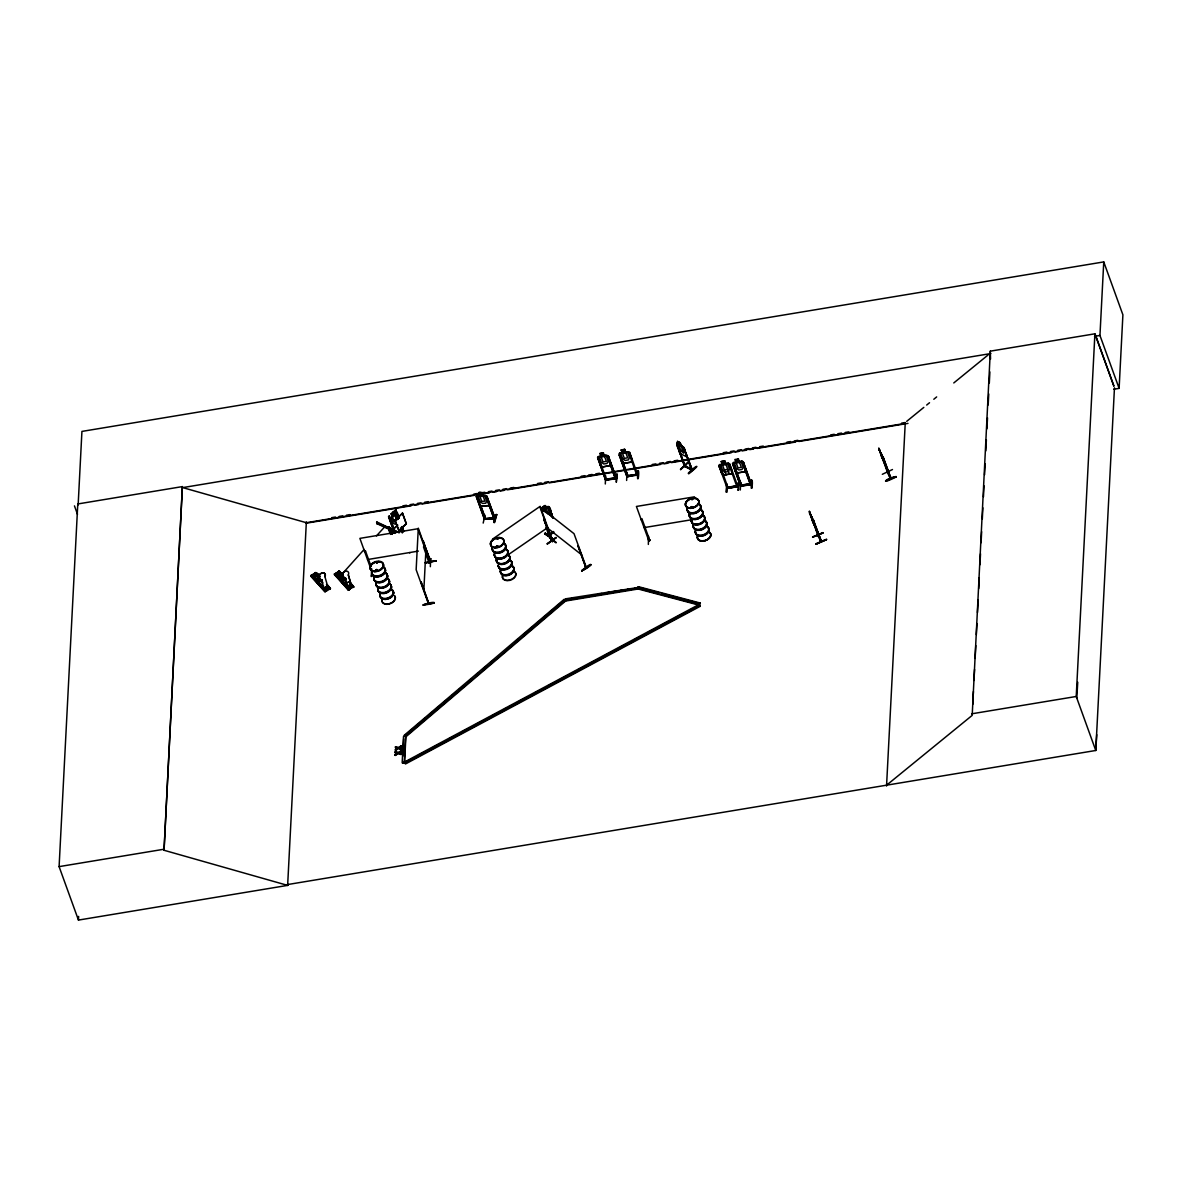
<?xml version="1.0" encoding="UTF-8"?>
<svg xmlns="http://www.w3.org/2000/svg" width="1182" height="1182" viewBox="0 0 1182 1182"><rect width="100%" height="100%" fill="white"/><g stroke="black" fill="none" stroke-linecap="round" stroke-linejoin="round"><path stroke-width="1.5" d="M551.758 513.801C552.024 523.67 551.758 500.282 545.951 508.097L545.005 505.497C538.697 511.333 546.823 501.257 546.025 508.157L547.739 507.965L549.497 512.825M325.671 587.159C327.37 587.705 324.444 585.489 327.178 587.823M326.631 588.134L326.04 586.508M326.424 587.971L327.104 587.395M350.256 586.494L349.754 585.74L350.626 585.888M549.615 534.692C547.133 536.465 548.936 532.535 545.774 527.586M549.719 535.313L549.202 534.382M728.186 487.93L727.299 488.506L718.907 465.678L719.705 464.541L718.907 465.752L721.434 472.741L723.473 475.134L731.865 473.687L732.16 470.791M726.058 474.691L721.197 461.527L724.773 460.906L725.718 463.507M723.473 475.134L731.865 473.687M719.705 464.629L728.038 463.108L729.516 463.95L732.027 470.879M365.519 551.063L364.529 551.506L365.519 551.063L371.059 566.37M372.227 572.694L371.311 576.55L371.68 568.705M371.798 576.343L371.887 572.886M420.836 581.869L428.844 603.751L421.22 581.81M423.333 540.942L430.499 562.928L422.949 541.001L431.09 562.085M423.186 605.154C432.287 600.426 442.807 602.717 423.171 605.095M425.357 562.987L436.261 560.696L425.357 562.529M429.169 563.223L423.481 546.867M428.992 603.042C427.795 601.298 428.903 604.194 428.623 602.82M429.997 561.923L428.889 562.455M430.351 566.695L430.588 558.864M642.062 519.149L641.072 519.592L642.062 519.149L649.834 540.558C650.499 538.593 647.101 541.696 649.553 539.79M648.342 544.429L648.563 536.347M649.716 540.588L648.726 540.824L648.49 539.672M720.518 466.831L719.528 467.274L720.518 466.831L728.171 488.269M727.019 484.044L726.309 492.318L726.635 484.487M726.915 492.214L726.635 484.531M727.314 488.107C753.673 480.601 725.778 491.077 726.841 487.368M729.22 465.353L730.195 465.191L729.22 465.353L736.977 486.851L737.893 486.674L729.634 463.802L728.038 463.108M736.992 486.452L736.519 485.713L737.553 485.551M738.262 482.492L738.41 490.249L737.731 489.939M738.381 490.22L738.706 482.433M287.832 884.505L287.787 885.362L78.455 920.084L59.1 866.628L77.776 503.96L182.383 486.6L164.047 850.272L287.64 885.392L287.699 884.535L1095.773 750.481L1096.733 734.687M78.455 920.084L78.647 916.405M164.047 850.272L182.383 486.6M287.64 885.392L306.36 521.868M325.877 587.188L326.72 588.134M395.246 755.431L395.113 754.367L397.477 752.978L395.246 755.431L398.231 753.658L400.993 754.471C401.038 751.944 396.162 753.259 401.038 753.88M397.64 753.422L395.379 752.771L395.261 751.752L398.068 752.579L401.008 750.836L401.126 751.9L398.822 753.259M395.512 750.378L395.379 749.299L397.728 747.925L395.512 750.378L398.497 748.605L401.259 749.418C401.304 746.891 396.428 748.206 401.289 748.827M397.891 748.354L395.645 747.718L395.512 746.684L398.319 747.526L401.259 745.768L401.392 746.832L399.088 748.191M395.379 752.771L395.261 751.752M395.645 747.718L395.512 746.684M400.993 754.471L400.875 753.436M401.126 751.9L401.008 750.836M401.259 749.418L401.126 748.383M401.392 746.832L401.259 745.768M402.19 762.479L403.52 736.504L405.633 736.15L565.321 600.367L637.925 588.326L698.976 604.504L700.143 606.336L405.47 763.971L404.303 762.124L405.633 736.15L404.2 735.322L563.888 599.54L565.557 601.032L405.884 736.814L404.54 762.789L402.427 763.144L698.976 604.504L700.128 603.012L639.078 586.848L638.162 588.991L699.227 605.169L700.143 606.336M402.781 756.214L403.668 738.898M423.806 590.882L425.948 549.305M565.321 600.367L565.395 598.86L638.236 587.469L638.162 588.991L565.557 601.032L563.888 599.54M565.557 601.032L565.395 598.86M608.154 455.897L606.647 455.233C605.095 453.962 595.211 458.601 598.432 456.503L600.929 456.089L599.835 453.43L603.411 452.824L604.268 455.631L606.366 456.193L608.124 461.054L607.09 463.433L603.766 463.994L601.224 462.206L599.466 457.345L600.929 456.178M599.052 458.705L598.062 459.148L599.052 458.705L606.588 480.202L606.529 479.05L616.221 477.75M600.072 464.615L602.111 467.023L610.503 465.545L610.798 462.753L610.385 465.56M602.111 467.023L610.385 465.472M605.302 483.985L605.657 475.844M605.627 480.365L597.678 457.567M605.568 479.168L606.543 479.345M607.74 457.537L608.73 457.094L607.74 457.537L615.394 478.769L616.502 478.518L608.257 455.764L604.268 455.543M608.257 455.853L616.428 478.592M615.083 478.163L616.236 477.469M615.438 478.725L607.755 457.271M616.738 474.366L616.295 482.286L617.3 474.366M627.081 476.789L619.398 455.336L620.387 455.173L628.144 476.582L626.962 476.819L618.866 454.095L619.678 452.898L622.264 452.558L621.318 449.958M628.144 476.582L620.387 455.173M621.392 461.083L623.49 463.388L631.72 461.94M632.119 459.296L631.823 462.088L623.446 463.403M625.677 451.982L624.746 449.293L621.171 449.973L622.264 452.647L620.786 453.799L622.545 458.66L625.086 460.448L628.425 459.901L629.445 457.523L627.686 452.662L625.588 452.085L624.657 449.396M626.623 480.453L626.962 472.726M629.075 453.725L630.065 453.563L629.075 453.725L636.832 475.223L637.748 475.046L629.592 452.218L625.603 451.997M636.418 474.632L637.526 473.908L637.586 475.105M636.758 475.179L636.492 474.085M637.896 470.495L638.236 478.636C639.846 468.279 636.729 467.496 637.63 478.74M637.925 588.326L637.999 586.819M741.675 461.054L743.256 461.763L751.501 484.531L740.715 486.319L732.545 463.64L733.342 462.443L741.675 461.054L743.256 461.852L751.427 484.59M734.037 464.984L733.062 465.147L734.037 464.984L741.749 486.201M735.071 470.628L737.11 473.036L745.502 471.633L745.783 468.84M738.41 458.926L734.835 459.517L735.928 462.192L734.465 463.359L736.223 468.205L738.765 469.993L742.089 469.446L743.123 467.067L741.365 462.206L739.267 461.63L738.41 458.838M740.301 489.998L740.686 482.241M741.306 485.477L740.567 485.167M742.739 463.536L743.729 463.108L742.739 463.536L750.393 484.709L751.264 484.65M745.502 471.633L737.11 472.948L735.189 470.51M750.526 484.339L742.754 463.27M751.575 480.055L751.9 488.181C753.51 477.823 750.407 477.04 751.294 488.284M886.544 786.045L905.264 422.521L901.63 423.126M886.589 785.188L972.195 715.376L990.309 351.157L1094.901 333.812L1113.843 386.13M972.756 704.354L973.421 691.5M973.983 680.477L974.559 669.455M975.12 658.433L975.785 645.579M976.347 634.557L976.923 623.535M977.484 612.512L978.149 599.658M978.711 588.636L979.287 577.629M979.952 564.76L980.513 553.752M981.075 542.73L981.651 531.708M982.316 518.854L982.877 507.832M983.454 496.809L984.015 485.787M984.576 474.765L985.153 463.743M985.818 450.889L986.379 439.881M986.94 428.859L987.517 417.837M988.182 404.983L988.743 393.961M989.319 382.938L989.881 371.916M990.546 359.062L990.309 351.157M1114.463 387.814L1095.773 750.481L1076.226 696.479L1094.901 333.812M1113.651 389.262L1119.118 388.361L1099.954 335.452L1103.752 261.916L81.927 431.415L78.145 504.95L77.776 503.96M1119.118 388.361L1122.9 314.826L1103.752 261.916M680.566 469.55L688.22 462.576M1076.787 698.015L1077.748 682.221M551.684 538.549C530.142 524.054 566.68 548.226 545.138 533.126M545.227 533.51L552.157 538.238M551.95 537.884L545.153 533.097L544.858 533.88M809.478 512.811L810.409 514.791M809.596 512.752L812.049 517.642M879.068 449.707L882.466 456.134L890.519 478.784M478.843 503.591L480.867 506.132L489.126 505.63L489.245 503.074M489.126 505.63L489.363 503.074M745.384 471.574L745.665 468.766M350.611 586.065L349.118 585.548M692.031 469.136C690.052 470.451 692.667 467.821 691.337 469.948L683.95 448.421L692.386 469.993L684.585 465.294M685.205 465.723L685.117 466.757L677.537 444.402L678.498 444.181L677.522 441.374L680.064 442.659L680.921 445.348L683.802 447.55L692.12 470.229L683.817 447.461L676.725 443.087L684.348 466.343L692.046 470.185M817.649 535.165C816.747 535.298 818.801 533.895 818.107 536.022L809.374 511.318L818.461 535.874M812.876 519.223L812.034 517.583L821.106 541.977L820.456 540.455M813.467 519.991L821.52 541.784L813.113 520.139L813.777 520.597M887.327 472.298L887.032 471.411L887.667 472.032M887.756 472.106L891.051 478.725L883.057 456.887L890.859 478.075M341.406 578.958L343.489 577.983M430.337 561.406L430.795 561.938M377.634 562.469L376.511 562.868L377.28 562.632M376.112 569.739L376.083 570.995M375.935 569.975L376.895 569.458M377.649 570.285L376.408 569.576M497.223 539.302L497.371 538.371L497.947 539.11M496.957 547.059L496.1 546.749L497.947 546.69M497.711 546.202L497.622 546.778M691.5 507.433L691.692 506.576M692.977 499.203L691.884 499.587M349.931 585.282C349.222 586.848 350.744 585.297 349.133 585.238M396.118 512.619L390.134 519.548L392.646 526.492L390.045 519.519L392.143 516.312L391.094 513.697L393.606 511.407L394.507 514.17L396.029 513.875L397.787 518.735M476.316 496.603L484.428 519.312L495.081 518.75L486.748 496.041L483.01 495.243L482.079 492.643C475.105 490.294 482.522 497.031 477.114 495.539L476.316 496.603L484.62 519.312M477.114 495.539L485.285 495.14M476.922 497.829L477.897 497.785M482.079 492.643L482.906 495.421L484.975 496.204L486.733 501.065L485.728 503.237L482.463 503.399L479.951 501.404L478.193 496.543L479.641 495.583L478.71 492.894M486.349 497.637L487.383 497.312L486.349 497.637L494.091 518.883L486.423 497.356M486.821 496.085L495.155 518.47L484.517 518.957M484.96 515.116L483.187 523.079M484.517 519.267L484.236 518.189L485.063 518.543M485.551 518.942L477.823 498.05M493.751 518.056L494.874 517.701L485.388 518.662L494.667 517.672L495.007 518.809M493.943 517.672L494.106 518.839M496.721 514.539C494.77 513.018 492.51 522.621 494.637 522.577L496.765 514.554L494.046 522.607M430.543 562.263L418.295 528.147L416.153 569.724L428.46 603.825M551.787 540.307C553.56 540.455 550.812 539.686 552.289 541.607L544.015 519.755L544.828 519.193L544.237 519.932L552.762 541.341M544.015 519.755L551.787 541.193L552.57 540.602M585.385 566.414L585.962 567.921L578.072 546.084L586.08 567.966C584.41 565.557 586.745 567.7 585.666 567.197M326.631 587.04L327.03 588.001L326.439 587.306M349.222 584.972C349.739 585.829 349.828 584.602 349.887 586.42M349.842 585.651L350.493 585.74M350.507 586.169L350.049 585.4M310.881 576.107L325.02 591.768L310.851 576.107L315.801 572.531L311.117 575.575L325.257 591.384M326.232 590.837L311.501 575.752L312.048 575.22M315.993 572.93L314.811 573.817M315.801 572.531L319.879 576.846L316.377 572.886L314.959 573.521M311.014 575.294L325.582 591.428L326.572 590.882L313.703 576.432M334.639 574.068L348.439 590.143L334.27 574.482L339.323 571.187L343.297 575.22M335.2 573.935L335.954 573.492L349.99 589.242L336.648 574.895M326.69 586.405L328.906 589.493M329.748 589.02L330.458 588.562L326.941 584.647L330.443 588.606L324.976 591.783M347.508 582.696L338.111 572.236L338.865 571.793M339.042 571.704L339.219 570.906L334.92 574.127M348.395 590.158L349.414 589.567L336.382 575.25M350.02 589.197L349.059 589.788L336.19 575.338M352.842 587.557L353.876 586.937L349.178 581.707M327.089 587.794L326.823 588.03M318.091 579.904L318.135 580.983M318.032 580.347L320.071 579.608M320.278 580.17L318.239 580.909M343.696 578.545L341.908 579.372M496.145 546.542L497.459 545.803M691.204 506.768L691.293 507.728M692.977 507.004L691.322 507.595M551.743 540.824L552.511 541.637L539.849 506.901L574.009 533.673L586.405 567.641M430.115 561.982L430.145 563.134L417.97 528.738L359.889 538.371L371.916 571.896M605.612 480.055L616.516 478.252M637.837 474.706L627.169 476.39M740.612 486.068L751.501 484.251M817.456 534.678L821.076 541.903M821.431 541.755L809.374 511.318M883.722 460.891L878.847 448.259L888.037 472.667M638.162 588.991L639.078 586.848M695.962 606.898L699.227 605.169L700.128 603.012M476.449 496.632L477.188 495.701M339.308 571.172L343.135 575.427L338.348 578.19L364.145 549.438M376.482 535.874L385.11 526.374M320.145 580.406L319.406 580.938M329.793 589.005L327.488 586.346M348.631 589.803L334.432 573.669M353.403 587.026L348.705 581.81M353.817 587.011L349.074 581.795M549.394 534.633L553.339 531.516M549.364 535.195L548.625 535.801L553.531 532.063M376.615 562.824L377.472 562.602M376.098 570.123L376.216 570.684M377.442 570.374L376.098 570.862M691.175 506.842L691.13 507.595M692.519 507.329L692.416 506.62M648.623 540.499L649.834 540.292M726.915 487.398L736.593 485.743L736.755 486.807M727.846 487.531L728.053 488.373M737.686 485.832L737.731 486.718M626.785 475.725L637.467 474.278L626.652 476.021M637.674 475.031L627.051 476.774M376.955 522.03L377.028 523.744L376.955 522.03L399.457 532.654M396.192 513.727L395.01 510.476L395.734 509.782L399.014 518.085M398.29 518.765L395.349 510.639L396.073 509.944M397.507 517.376L397.285 519.445L397.507 517.376L399.176 518.144L397.536 517.509M394.98 520.183L402.545 513.165L406.372 523.744L398.984 530.851L394.98 520.183L398.984 530.851M395.143 520.257L402.545 513.165M389.838 533.052L388.361 527.6L390.932 533.688M390.518 534.087L388.804 527.807M389.321 529.58L395.054 532.787M389.484 530.024L393.65 532.521M397.625 525.089L394.167 528.413L397.669 525.177M391.464 531.649L390.577 530.718M398.807 530.762L406.209 523.67L402.368 513.091M402.382 530.127L402.767 529.181M402.397 530.171L403.21 529.388M402.22 527.689L403.402 530.954L402.678 531.649L402.013 529.95M409.637 552.57L409.814 552.954M394.345 533.038L388.509 516.711L389.218 516.017L395.394 532.506M394.685 533.2L388.834 516.859L389.558 516.179M821.268 541.179L820.53 540.676M548.448 534.84L548.729 535.609M677.478 445.525L676.784 445.171L685.22 466.727M678.704 450.667L680.418 453.666L686.402 456.695L686.328 454.405M684.644 448.776L683.684 448.672M680.418 453.666L678.867 450.623M686.328 454.538L686.476 456.621M680.669 469.653L688.116 462.251L680.463 469.224M685.028 466.181L691.056 469.239M688.308 473.184C695.592 465.324 702.802 462.679 688.825 473.76M688.471 473.554L696.508 466.846M405.633 736.15L404.436 735.987L425.446 718.124M428.253 715.731L440.856 705.019M443.664 702.64L449.263 697.868M452.056 695.489L456.267 691.913M459.059 689.534L463.27 685.959M467.466 682.383L471.677 678.823M475.873 675.247L478.68 672.853M482.877 669.293L487.087 665.717M491.284 662.142L494.091 659.763M506.694 649.036L509.486 646.657M515.101 641.9L517.893 639.506M523.493 634.749L564.124 600.205M906.697 421.353L923.822 407.391M926.673 405.057L929.525 402.737M933.81 399.25L936.661 396.916M953.771 382.953L988.019 355.028M722.291 464.275L720.828 465.457L722.586 470.318L725.127 472.091L728.452 471.5L729.486 469.121L727.728 464.26L725.63 463.699M548.611 508.821L549.615 508.408L552.91 518.012M548.803 535.077L553.575 531.678M553.767 532.225L549.083 535.86M547.901 506.738L543.218 510.063M543.72 510.993L546.335 509.028L548.093 513.875M544.208 519.977L545.094 520.213M547.207 543.838L556.175 537.411L547.207 543.809M547.458 543.986L556.249 537.707M581.692 570.537C597.028 558.022 590.025 568.158 581.751 570.611M581.854 570.98L590.97 564.981M590.69 564.73L581.854 570.906M318.372 579.904L319.834 579.52M377.058 570.285L376.157 570.522M496.854 546.232L496.809 547.044M497.563 546.601L496.706 546.764M549.541 537.84L555.895 542.804M692.696 507.359L691.396 507.137M492.554 539.095L540.174 506.324L552.821 541.43M507.654 555.141L547.827 527.497M395.349 749.935L398.334 748.162L401.097 748.974M395.083 754.988L398.068 753.215L400.846 754.027M395.675 747.127L398.482 747.955L401.422 746.211M398.925 747.763L401.23 746.403M398.659 752.816L400.979 751.457M319.716 577.052C305.444 583.302 328.286 577.259 315.889 572.797M319.288 579.121L316.185 581.234M322.302 579.786L317.618 582.829L322.405 580.067M338.244 577.909L343.031 575.146M328.049 585.504L328.079 586.819L324.031 589.153L323.262 588.267L323.765 589.641L328.552 586.878L328.049 585.504L329.97 588.473L329.039 589.02M342.706 577.481L339.603 579.608L342.795 577.762M325.789 587.543C329.571 585.4 323.351 588.562 326.631 589.862M329.483 587.099L329.497 588.414L325.464 590.749L324.695 589.862L325.685 591.34M345.72 578.161L341.037 581.189L345.824 578.426M351.098 584.085L353.388 586.848L348.601 589.611L348.114 588.222L348.882 589.124L352.916 586.789L352.901 585.459M351.512 587.395L350.168 588.37L349.207 585.917L350.788 585.208L351.63 587.528L350.788 585.208M351.335 585.504L348.143 587.351L343.785 577.525A3.753 2.719 -41.9 0 1 342.44 573.787A3.753 2.719 -41.9 0 1 346.947 571.187A3.753 2.719 -41.9 0 1 348.306 574.925L351.438 585.622L348.247 587.469L343.903 577.643M552.304 539.524L551.61 540.602M404.54 762.789L414.306 757.559M417.571 755.83L427.337 750.6M430.588 748.856L440.354 743.626M448.495 739.282L458.261 734.052M461.527 732.308L489.2 717.504M492.451 715.76L500.592 711.401M503.857 709.673L507.108 707.929M510.358 706.186L513.623 704.442M516.874 702.699L526.64 697.469M534.781 693.125L544.547 687.894M547.813 686.151L575.486 671.346M578.737 669.603L599.909 658.285M603.16 656.542L612.926 651.326M616.191 649.583L630.848 641.737M634.099 639.994L643.865 634.778M647.115 633.035L686.195 612.128M689.446 610.385L692.711 608.641M404.303 762.124L405.219 763.306L699.907 605.672M552.201 539.583L551.669 540.322M376.349 569.916L376.57 569.532M497.681 539.273L497.267 538.977M692.283 498.863L692.031 499.75M879.157 449.323L881.58 456.636M880.043 450.948L879.999 451.701L879.26 449.219M880.9 453.061L881.742 454.435M881.55 456.577L885.436 465.014L884.949 463.034M882.319 474.307L892.484 469.52M887.845 472.224L890.297 477.986M809.434 512.692L813.246 522.946L811.96 519.681M896.237 476.981C888.953 476.08 876.379 486.999 896.222 476.922M815.284 526.271L815.846 528.103L813.231 522.917M822.923 532.58L812.536 537.027L823.086 533.023M812.655 537.249L823.027 532.86M815.979 543.705C848.129 530.319 794.703 553.664 826.351 539.347M816.112 544.089L826.469 539.701M684.348 465.28L685.235 465.664M429.406 562.839L430.278 562.691M430.159 563.09L429.317 563.223M552.57 540.292L551.802 541.149M549.97 537.47L556.308 542.538M677.05 444.934L684.939 465.959M376.319 570.891L377.265 569.739M496.883 545.833L497.711 545.833M312.092 575.176L326.513 590.897M349.931 589.257L335.466 573.403M721.197 461.601L724.773 460.906L729.397 474.115M722.601 465.147L725.94 464.57M724.374 470.008L727.698 469.417M727.093 488.491L737.849 486.615M431.164 558.894L430.396 558.554M425.313 562.824L436.232 560.962M648.578 539.642L649.45 539.539M434.075 602.864L423.186 604.77L434.075 602.909M990.826 353.551L182.737 487.605L306.33 522.71L905.22 423.378M1094.502 336.353L1099.954 335.452M599.983 453.578L603.322 453.016M621.318 450.032L624.643 449.485M619.752 453.061L627.967 451.687M619.383 455.602L620.373 455.439M331.846 517.642L335.496 517.036M339.131 516.431L342.78 515.825M346.415 515.219L350.049 514.613M402.84 505.866L406.49 505.261M410.124 504.655L413.774 504.049M417.409 503.443L421.043 502.838M424.693 502.232L428.327 501.626M473.834 494.091L477.484 493.485M481.118 492.879L484.768 492.273M488.402 491.668L492.052 491.062M495.686 490.456L499.321 489.85M502.971 489.259L506.605 488.654M510.255 488.048L513.889 487.442M537.559 483.512L541.193 482.906M544.843 482.3L548.478 481.709M581.249 476.272L584.883 475.666M588.518 475.061L592.167 474.455M595.802 473.849L599.451 473.243M652.242 464.496L655.877 463.891M659.526 463.285L663.161 462.679M666.796 462.073L670.445 461.468M674.08 460.862L677.729 460.271M723.236 452.721L726.871 452.115M730.52 451.509L734.155 450.903M737.79 450.298L741.439 449.692M745.074 449.086L748.723 448.48M752.358 447.889L755.992 447.284M759.642 446.678L763.277 446.072M786.946 442.142L790.581 441.536M794.23 440.945L797.865 440.339M830.636 434.902L834.27 434.296M837.92 433.691L841.554 433.085M845.204 432.479L848.839 431.873M305.621 523.301L411.173 505.793M414.808 505.187L418.458 504.581M422.092 503.975L474.868 495.228M485.787 493.411L489.437 492.805M493.071 492.2L496.706 491.609M500.355 491.003L503.99 490.397M507.625 489.791L545.848 483.453M549.482 482.847L624.096 470.466M627.745 469.86L660.502 464.437M664.136 463.832L667.786 463.226M671.42 462.62L731.481 452.662M735.115 452.056L738.75 451.45M742.399 450.844L746.034 450.239M749.669 449.648L753.318 449.042M756.953 448.436L795.176 442.098M798.81 441.492L907.998 423.378M617.314 474.381L616.546 474.041M606.632 479.301L615.985 477.823M626.874 476.021L627.657 475.533M597.545 457.552L605.834 480.365L616.383 478.533M605.834 480.32L606.307 479.464M741.631 485.314L751.235 483.482L741.409 485.078M740.553 485.566L741.306 485.433M740.626 486.363L741.587 486.245M694.499 496.824L636.418 506.457L648.844 540.765M367.543 559.544L418.369 551.107M644.087 527.615L691.278 519.799M571.083 598.609L574.718 598.003M598.314 594.103L601.933 593.497M605.568 592.891L609.203 592.285M612.837 591.694L616.457 591.089M620.092 590.483L623.727 589.877M627.347 589.286L630.981 588.68M634.616 588.075L638.236 587.469M971.634 713.825L1076.226 696.479M59.1 866.628L163.692 849.282M319.17 581.234L317.914 580.362M497.134 547.044L496.322 546.439M636.477 474.41L636.61 475.179M740.715 486.378L732.545 463.551M887.475 471.337L888.051 472.785M489.008 505.556L480.941 505.955L485.566 518.868M484.443 518.13L485.388 518.174M484.118 518.499L485.078 518.499M393.473 511.525L394.419 514.14L397.315 512.604L398.822 516.8M396.029 512.589L397.226 512.56M547.827 506.694L549.142 506.915M497.637 546.173L498.198 546.394M311.117 575.575L325.877 591.236M639.314 587.513L658.507 592.596M661.994 593.512L700.365 603.677M395.482 747.275L397.728 747.925M395.231 752.343L397.477 752.978M395.409 752.18L398.068 752.579M341.657 579.283L343.445 579.21L343.607 577.909M391.183 513.742L392.232 516.342L391.345 518.381L393.104 523.242L395.069 524.158M396.783 518.071L398.467 518.809M389.173 526.862L392.276 534.367M376.541 522.414L398.822 532.698M377.398 523.345L394.906 531.427M377.043 523.685L396.088 532.55M389.306 529.639L393.872 531.752M391.065 531.974L394.123 533.392M677.434 441.447L680.019 442.703L682.457 446.899L684.215 451.76L683.698 453.194L679.295 449.263M676.651 443.176L678.586 444.107M684.703 466.092L692.268 469.875M542.863 510.417L551.758 516.298M578.072 546.084L577.776 546.291M547.517 528.058L581.662 554.831M341.746 579.505L342.248 577.747L343.829 578.53M319.997 579.387L320.411 580.17M887.224 472.061L887.682 472.933L878.847 448.259M392.557 526.448L394.286 528.31L392.483 526.537M348.306 574.925L351.438 585.622M339.219 570.906L343.208 575.265M340.342 572.96L342.691 575.575M351.497 585.193L352.916 586.789M340.224 573.004L346.119 579.549M339.928 573.196L345.883 579.668M338.377 571.704L345.513 579.668M334.536 574.127L348.72 589.744M320.485 579.283A3.753 2.719 -41.9 0 1 319.125 575.531A3.753 2.719 -41.9 0 1 323.646 572.93A3.753 2.719 -41.9 0 1 324.887 576.55L324.991 576.668A3.753 2.719 -41.9 0 0 323.646 572.93A3.753 2.719 -41.9 0 0 319.022 575.412A3.753 2.719 -41.9 0 0 320.366 579.15L324.828 589.094M326.454 584.558L330.074 588.606M315.757 573.285L318.091 575.9M315.624 573.329L318.002 575.944M327.916 587.129L324.887 576.55M316.51 574.821L322.464 581.293M314.959 573.344L322.095 581.308M315.875 575.176L323.041 582.962M328.094 589.02L327.251 586.7M313.23 576.52L325.065 589.641M721.434 472.652L723.532 475.031M621.407 460.995L623.446 463.492M600.19 464.496L602.17 466.831M881.388 455.661L883.634 461.024M881.935 456.754L882.969 458.808M887.342 472.253L890.667 478.813M812.167 517.583L811.31 516.165L812.182 518.144M812.344 519.858L813.379 521.897M815.905 527.911L811.798 518.75M814.014 524.01L813.94 523.005M1095.478 335.053L1113.858 385.834M734.052 464.718L741.808 486.127M629.474 452.366L631.986 459.31M549.069 506.856L553.146 518.174M548.847 508.984L551.787 517.125M542.39 507.462L543.41 510.122L542.272 507.447M402.087 526.492L403.875 531.457M395.734 509.782L398.689 517.923M401.466 527.083L403.254 532.048M401.939 529.964L402.427 531.294M428.076 602.909L428.357 603.677M396.916 518.1L397.388 519.415M400.506 528.014L402.308 532.979M391.656 534.131L389.173 526.817L391.272 533.954M388.361 527.6L390.799 534.412M351.468 583.878L351.97 585.253M347.449 587.528L346.681 586.641L347.183 588.015M74.451 505.866L77.51 514.318M389.218 516.017L390.385 519.282M393.31 527.453L395.069 532.358M884.83 463.078L885.377 464.866M385.82 573.196A7.122 4.728 -19.9 0 1 382.303 581.958A7.122 4.728 -19.9 0 1 374.177 577.318M388.671 579.357A7.018 4.654 -19.9 0 1 383.308 587.424A7.018 4.654 -19.9 0 1 376.186 582.578M385.864 573.61A7.018 4.654 -19.9 0 1 384.061 581.47A7.018 4.654 -19.9 0 1 374.28 580.17M387.519 578.161A7.018 4.654 -19.9 0 1 384.061 586.789A7.018 4.654 -19.9 0 1 376.053 582.224M383.707 567.36A7.122 4.728 -19.9 0 1 381.062 575.767A7.122 4.728 -19.9 0 1 371.769 572.797M385.524 572.62A7.033 4.654 -19.9 0 1 382.052 581.263A7.033 4.654 -19.9 0 1 374.044 576.683M384.785 568.586A7.033 4.654 -19.9 0 1 380.294 576.402A7.033 4.654 -19.9 0 1 371.99 573.122M385.716 572.901A7.122 4.728 -19.9 0 1 382.2 581.662A7.122 4.728 -19.9 0 1 374.073 577.023M383.603 567.065A7.122 4.728 -19.9 0 1 380.944 575.471A7.122 4.728 -19.9 0 1 371.665 572.502M383.396 566.784A7.018 4.654 -19.9 0 1 380.781 575.073A7.018 4.654 -19.9 0 1 371.65 572.132M391.848 589.848A7.122 4.728 -19.9 0 1 389.203 598.255A7.122 4.728 -19.9 0 1 379.91 595.285M394.685 595.964A7.018 4.654 -19.9 0 1 389.321 604.017A7.018 4.654 -19.9 0 1 382.2 599.185M391.892 590.246A7.018 4.654 -19.9 0 1 390.09 598.122A7.018 4.654 -19.9 0 1 380.308 596.821M394.566 595.639A7.018 4.654 -19.9 0 1 389.203 603.707A7.018 4.654 -19.9 0 1 382.082 598.86M387.829 579.032A7.018 4.654 -19.9 0 1 384.372 587.661A7.018 4.654 -19.9 0 1 376.378 583.095M388.775 579.549A7.048 4.669 -19.9 0 1 383.382 587.646A7.048 4.669 -19.9 0 1 376.245 582.785M389.735 584.011A7.122 4.728 -19.9 0 1 387.075 592.418A7.122 4.728 -19.9 0 1 377.797 589.434M391.538 589.257A7.033 4.654 -19.9 0 1 388.08 597.9A7.033 4.654 -19.9 0 1 380.072 593.334M390.814 585.223A7.033 4.654 -19.9 0 1 386.322 593.039A7.033 4.654 -19.9 0 1 378.018 589.759M391.73 589.537A7.122 4.728 -19.9 0 1 388.228 598.299A7.122 4.728 -19.9 0 1 380.102 593.659M389.617 583.701A7.122 4.728 -19.9 0 1 386.972 592.108A7.122 4.728 -19.9 0 1 377.679 589.138M389.425 583.435A7.018 4.654 -19.9 0 1 386.81 591.709A7.018 4.654 -19.9 0 1 377.664 588.784M701.281 510.417A7.018 4.654 -19.9 0 1 697.823 519.031A7.018 4.654 -19.9 0 1 689.83 514.466M701.236 510.003A7.122 4.728 -19.9 0 1 697.735 518.765A7.122 4.728 -19.9 0 1 689.608 514.126M703.068 515.337A7.018 4.654 -19.9 0 1 699.611 523.951A7.018 4.654 -19.9 0 1 691.618 519.386M702.921 514.997A6.989 4.625 -19.9 0 1 699.478 523.582A6.989 4.625 -19.9 0 1 691.514 519.031M699.123 504.167A7.122 4.728 -19.9 0 1 696.479 512.574A7.122 4.728 -19.9 0 1 687.185 509.605M701.96 510.255A7.018 4.654 -19.9 0 1 696.597 518.322A7.018 4.654 -19.9 0 1 689.475 513.49M699.168 504.581A7.018 4.654 -19.9 0 1 696.567 512.855A7.018 4.654 -19.9 0 1 687.422 509.93M701.133 509.708A7.122 4.728 -19.9 0 1 697.616 518.47A7.122 4.728 -19.9 0 1 689.49 513.83M699.02 503.872A7.122 4.728 -19.9 0 1 695.504 512.633A7.122 4.728 -19.9 0 1 687.377 507.994M698.813 503.591A7.018 4.654 -19.9 0 1 695.356 512.22A7.018 4.654 -19.9 0 1 687.363 507.654M707.309 527.054A7.018 4.654 -19.9 0 1 704.708 535.343A7.018 4.654 -19.9 0 1 695.563 532.402M707.264 526.655A7.122 4.728 -19.9 0 1 703.748 535.416A7.122 4.728 -19.9 0 1 695.637 530.777M709.983 532.447A7.018 4.654 -19.9 0 1 704.635 540.514A7.018 4.654 -19.9 0 1 697.513 535.668M704.25 516.682A6.989 4.625 -19.9 0 1 698.917 524.705A6.989 4.625 -19.9 0 1 691.825 519.903M703.157 515.529A7.048 4.669 -19.9 0 1 699.685 524.173A7.048 4.669 -19.9 0 1 691.662 519.592M705.152 520.819A7.122 4.728 -19.9 0 1 702.507 529.226A7.122 4.728 -19.9 0 1 693.213 526.241M706.954 526.079A7.018 4.654 -19.9 0 1 703.497 534.707A7.018 4.654 -19.9 0 1 695.504 530.142M705.196 521.218A7.018 4.654 -19.9 0 1 702.596 529.492A7.018 4.654 -19.9 0 1 693.45 526.566M707.161 526.345A7.122 4.728 -19.9 0 1 703.645 535.106A7.122 4.728 -19.9 0 1 695.518 530.467M705.048 520.508A7.122 4.728 -19.9 0 1 702.389 528.915A7.122 4.728 -19.9 0 1 693.11 525.946M704.841 520.243A7.018 4.654 -19.9 0 1 701.384 528.856A7.018 4.654 -19.9 0 1 693.391 524.291M506.324 549.512A7.122 4.728 -19.9 0 1 502.808 558.273A7.122 4.728 -19.9 0 1 494.682 553.634M509.161 555.643A7.018 4.654 -19.9 0 1 503.813 563.711A7.018 4.654 -19.9 0 1 496.691 558.879M506.369 549.925A7.018 4.654 -19.9 0 1 504.566 557.786A7.018 4.654 -19.9 0 1 494.785 556.486M508.024 554.476A7.018 4.654 -19.9 0 1 504.566 563.105A7.018 4.654 -19.9 0 1 496.558 558.539M509.117 555.422A7.048 4.669 -19.9 0 1 503.739 563.519A7.048 4.669 -19.9 0 1 496.588 558.658M504.212 543.676A7.122 4.728 -19.9 0 1 501.567 552.083A7.122 4.728 -19.9 0 1 492.273 549.113M506.029 548.936A7.033 4.654 -19.9 0 1 502.557 557.579A7.033 4.654 -19.9 0 1 494.549 552.999M505.29 544.902A7.033 4.654 -19.9 0 1 500.799 552.718A7.033 4.654 -19.9 0 1 492.495 549.438M506.221 549.216A7.122 4.728 -19.9 0 1 502.705 557.978A7.122 4.728 -19.9 0 1 494.578 553.339M504.108 543.38A7.122 4.728 -19.9 0 1 501.449 551.787A7.122 4.728 -19.9 0 1 492.17 548.803M505.541 544.991A7.018 4.654 -19.9 0 1 498.686 552.186A7.018 4.654 -19.9 0 1 492.451 547.163M503.901 543.099A7.018 4.654 -19.9 0 1 504.921 543.927M512.353 566.163A7.122 4.728 -19.9 0 1 508.836 574.925A7.122 4.728 -19.9 0 1 500.71 570.285M515.189 572.295A7.018 4.654 -19.9 0 1 509.841 580.362A7.018 4.654 -19.9 0 1 502.719 575.531M512.397 566.562A7.018 4.654 -19.9 0 1 510.594 574.437A7.018 4.654 -19.9 0 1 500.813 573.137M515.071 571.955A7.018 4.654 -19.9 0 1 509.708 580.007A7.018 4.654 -19.9 0 1 502.586 575.176M509.353 556.175A7.018 4.654 -19.9 0 1 504.005 564.242A7.018 4.654 -19.9 0 1 496.883 559.411M509.279 555.865A7.048 4.669 -19.9 0 1 503.887 563.962A7.048 4.669 -19.9 0 1 496.75 559.101M510.24 560.312A7.122 4.728 -19.9 0 1 507.58 568.734A7.122 4.728 -19.9 0 1 498.302 565.75M512.042 565.587A7.018 4.654 -19.9 0 1 508.585 574.201A7.018 4.654 -19.9 0 1 500.592 569.635M511.318 561.539A7.033 4.654 -19.9 0 1 506.827 569.355A7.033 4.654 -19.9 0 1 498.508 566.075M512.234 565.853A7.122 4.728 -19.9 0 1 508.733 574.615A7.122 4.728 -19.9 0 1 500.607 569.975M510.122 560.017A7.122 4.728 -19.9 0 1 507.477 568.424A7.122 4.728 -19.9 0 1 498.183 565.454M509.93 559.751A7.018 4.654 -19.9 0 1 507.314 568.025A7.018 4.654 -19.9 0 1 498.169 565.099M393.31 512.397L392.173 514.658L393.31 512.397M394.818 515.042L392.557 517.214L394.315 522.075L396.576 519.903L394.818 515.042M544.769 506.339L543.41 508.467L544.769 506.339M317.234 574.127L312.536 577.171L317.234 574.127M318.18 575.191L313.496 578.234L318.18 575.191M340.652 572.502L335.954 575.531L340.652 572.502M341.598 573.566L336.914 576.594L341.598 573.566M896.045 476.553L885.702 481L896.045 476.553M724.241 461.63L722.099 461.999L722.424 462.871L724.566 462.502L724.241 461.63M602.879 453.548L600.737 453.918L601.062 454.775L603.204 454.42L602.879 453.548M624.214 450.017L622.072 450.372L622.382 451.243L624.524 450.889L624.214 450.017M604.578 456.488L601.239 457.05L603.012 461.911L606.336 461.349L604.578 456.488M625.913 452.957L622.574 453.504L624.332 458.365L627.672 457.818L625.913 452.957M737.878 459.562L735.736 459.916L736.061 460.788L738.203 460.433L737.878 459.562M739.577 462.502L736.238 463.048L738.011 467.909L741.336 467.363L739.577 462.502M481.532 493.293L479.434 493.396L481.857 494.15L481.532 493.293M483.216 496.292L479.951 496.455L481.709 501.316L484.975 501.153L483.216 496.292M679.665 442.999L678.128 442.231L679.975 443.871L679.665 442.999M681.187 446.249L678.808 445.053L680.566 449.914L682.945 451.11L681.187 446.249M374.65 571.083A7.018 4.654 -19.9 0 0 383.263 563.77A7.018 4.654 -19.9 0 0 372.035 563.474A7.018 4.654 -19.9 0 0 374.65 571.083M374.842 571.586A7.018 4.654 -19.9 0 0 383.441 564.272A7.018 4.654 -19.9 0 0 372.212 563.977A7.018 4.654 -19.9 0 0 374.842 571.586A7.003 4.639 -19.9 0 0 383.441 564.287A7.003 4.639 -19.9 0 0 372.227 563.991A7.003 4.639 -19.9 0 0 374.842 571.586M690.081 507.891A7.018 4.654 -19.9 0 0 698.68 500.577A7.018 4.654 -19.9 0 0 687.451 500.282A7.018 4.654 -19.9 0 0 690.081 507.891M690.273 508.378A6.989 4.625 -19.9 0 0 698.843 501.094A6.989 4.625 -19.9 0 0 687.658 500.799A6.989 4.625 -19.9 0 0 690.273 508.378M690.14 508.112A7.048 4.669 -19.9 0 0 698.784 500.769A7.048 4.669 -19.9 0 0 687.51 500.474A7.048 4.669 -19.9 0 0 690.14 508.112M704.738 540.824A7.018 4.654 -19.9 0 0 710.101 532.772A7.018 4.654 -19.9 0 1 704.753 540.854A7.018 4.654 -19.9 0 1 697.631 536.022A7.018 4.654 -19.9 0 0 704.738 540.824M495.155 547.399A7.018 4.654 -19.9 0 0 503.768 540.085A7.018 4.654 -19.9 0 0 492.539 539.79A7.018 4.654 -19.9 0 0 495.155 547.399M495.347 547.901A7.018 4.654 -19.9 0 0 503.946 540.588A7.018 4.654 -19.9 0 0 492.717 540.292A7.018 4.654 -19.9 0 0 495.347 547.901M495.214 547.621A7.048 4.669 -19.9 0 0 503.857 540.263A7.048 4.669 -19.9 0 0 492.584 539.967A7.048 4.669 -19.9 0 0 495.214 547.621"/></g></svg>
